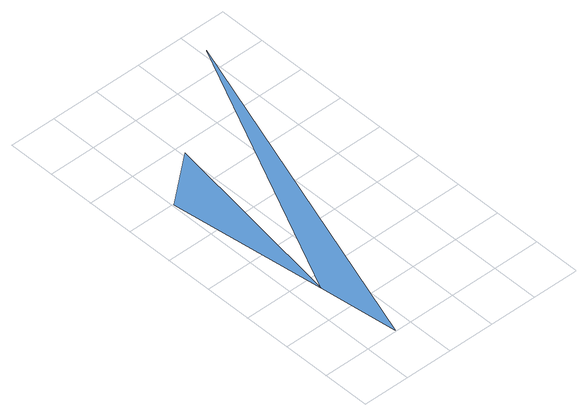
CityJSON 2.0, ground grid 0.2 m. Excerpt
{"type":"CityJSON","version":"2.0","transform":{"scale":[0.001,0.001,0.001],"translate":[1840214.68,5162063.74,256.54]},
"CityObjects":{
"waterbody1":{"type":"WaterBody","attributes":{"class":"unknow","usage":"unknow"},"geometry":[{"type":"MultiSurface","lod":"3","boundaries":[[[0,1,2]],[[1,3,4]]],"semantics":{"surfaces":[{"type":"WaterSurface"}],"values":[0,0]}}]}
},
"vertices":[
[5,996,1],[91,339,1],[213,1164,1],[134,5,1],[623,1495,1]
]}
